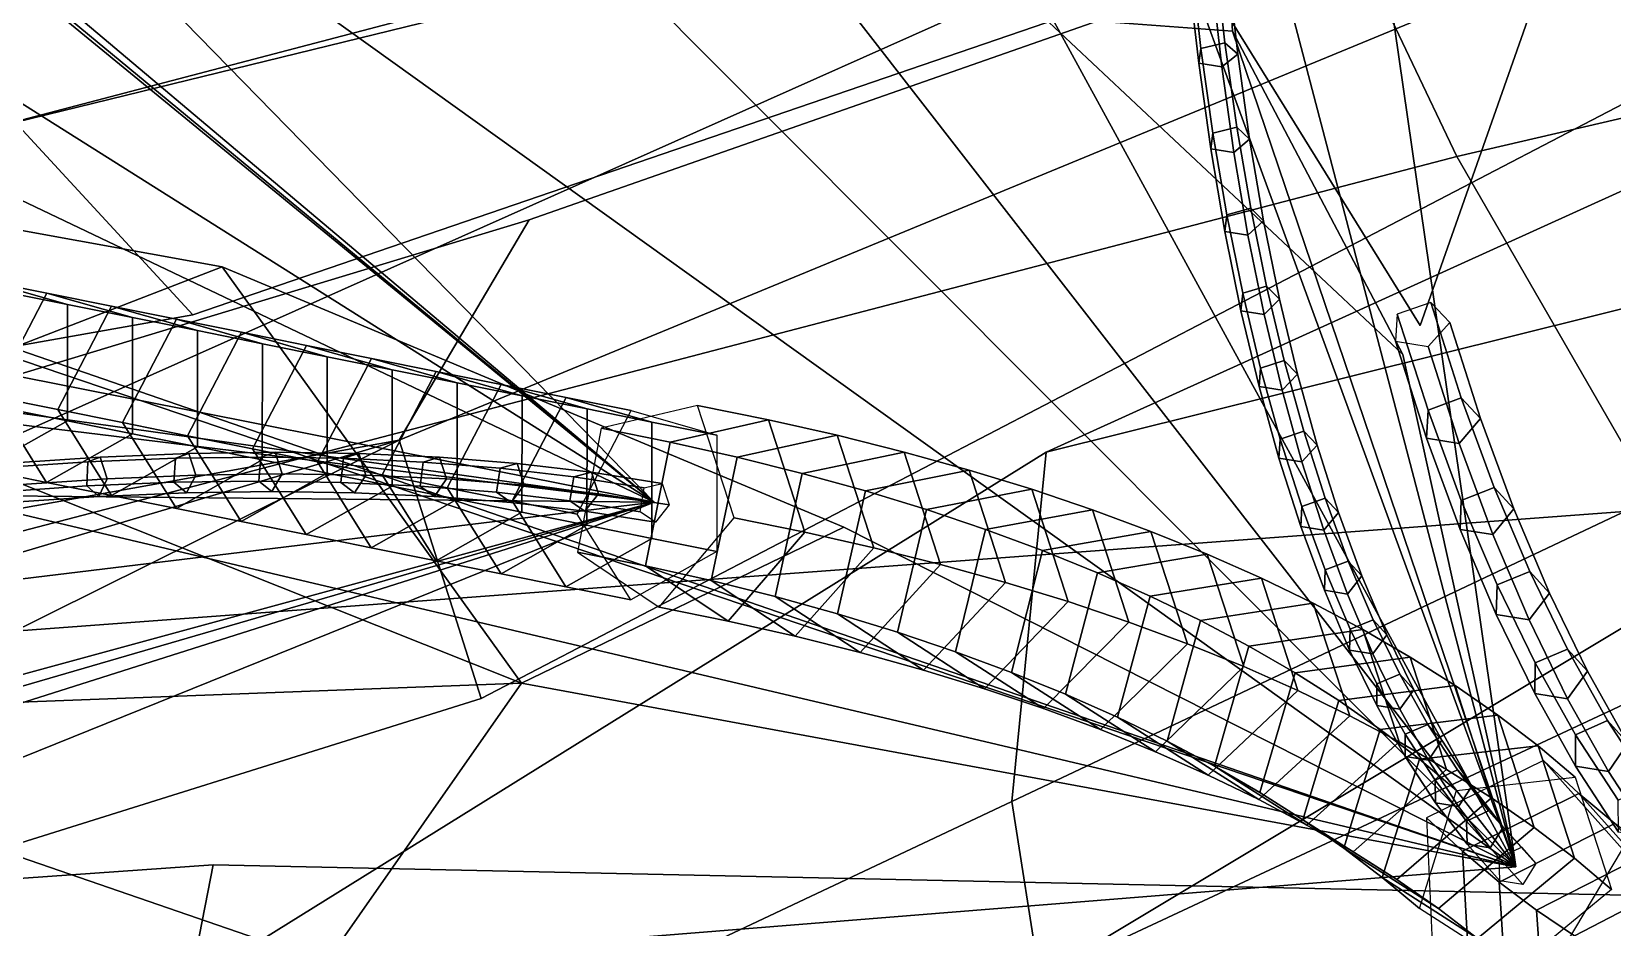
# Model space of a CAD drawing. Header units: metres. Extents: x -366 to 149, y -229 to 234.
# Drawn here: x -103.56 to -83.67, y -28.48 to -17.21 of the extents above; entities that cross this region are included whole.
import ezdxf

# ---------------------------------------------------------------- set-up
doc = ezdxf.new("R2010")
doc.units = ezdxf.units.M

msp = doc.modelspace()

# ---------------------------------------------------------------- linework, layer by layer
at = {"layer": 'coral-li_Intrnd', "color": 3}
for points in [[(-103.1062, -20.6431, 514.5784), (-103.9233, -20.4788, 515.5389), (-105.0032, -20.171, 514.5676), (-104.1861, -20.3353, 513.6071)], [(-103.3691, -20.4997, 512.6465), (-104.1861, -20.3353, 513.6071), (-104.8648, -21.6365, 513.2523), (-104.0478, -21.8008, 512.2918)], [(-102.2892, -20.8075, 513.6179), (-103.1062, -20.6431, 514.5784), (-104.1861, -20.3353, 513.6071), (-103.3691, -20.4997, 512.6465)], [(-103.1074, -22.1067, 514.8278), (-103.9245, -21.9424, 515.7883), (-103.9233, -20.4788, 515.5389), (-103.1062, -20.6431, 514.5784)], [(-102.552, -20.664, 511.686), (-103.3691, -20.4997, 512.6465), (-104.0478, -21.8008, 512.2918), (-103.2307, -21.9652, 511.3313)], [(-101.4721, -20.9718, 512.6573), (-102.2892, -20.8075, 513.6179), (-103.3691, -20.4997, 512.6465), (-102.552, -20.664, 511.686)], [(-101.735, -20.8283, 510.7255), (-102.552, -20.664, 511.686), (-103.2307, -21.9652, 511.3313), (-102.4137, -22.1295, 510.3708)], [(-102.2903, -22.2711, 513.8672), (-103.1074, -22.1067, 514.8278), (-103.1062, -20.6431, 514.5784), (-102.2892, -20.8075, 513.6179)], [(-100.6551, -21.1361, 511.6968), (-101.4721, -20.9718, 512.6573), (-102.552, -20.664, 511.686), (-101.735, -20.8283, 510.7255)], [(-100.9179, -20.9927, 509.765), (-101.735, -20.8283, 510.7255), (-102.4137, -22.1295, 510.3708), (-101.5966, -22.2939, 509.4103)], [(-101.4733, -22.4354, 512.9067), (-102.2903, -22.2711, 513.8672), (-102.2892, -20.8075, 513.6179), (-101.4721, -20.9718, 512.6573)], [(-99.838, -21.3005, 510.7364), (-100.6551, -21.1361, 511.6968), (-101.735, -20.8283, 510.7255), (-100.9179, -20.9927, 509.765)], [(-100.1008, -21.157, 508.8046), (-100.9179, -20.9927, 509.765), (-101.5966, -22.2939, 509.4103), (-100.7795, -22.4582, 508.4499)], [(-100.6562, -22.5997, 511.9463), (-101.4733, -22.4354, 512.9067), (-101.4721, -20.9718, 512.6573), (-100.6551, -21.1361, 511.6968)], [(-99.02094, -21.4648, 509.7759), (-99.838, -21.3005, 510.7364), (-100.9179, -20.9927, 509.765), (-100.1008, -21.157, 508.8046)], [(-99.2837, -21.3214, 507.8441), (-100.1008, -21.157, 508.8046), (-100.7795, -22.4582, 508.4499), (-99.9624, -22.6225, 507.4894)], [(-99.8391, -22.7641, 510.9858), (-100.6562, -22.5997, 511.9463), (-100.6551, -21.1361, 511.6968), (-99.838, -21.3005, 510.7364)], [(-98.2038, -21.6292, 508.8154), (-99.02094, -21.4648, 509.7759), (-100.1008, -21.157, 508.8046), (-99.2837, -21.3214, 507.8441)], [(-98.4667, -21.4857, 506.8836), (-99.2837, -21.3214, 507.8441), (-99.9624, -22.6225, 507.4894), (-99.1454, -22.7869, 506.5289)], [(-99.02213, -22.9284, 510.0253), (-99.8391, -22.7641, 510.9858), (-99.838, -21.3005, 510.7364), (-99.02094, -21.4648, 509.7759)], [(-97.3868, -21.7935, 507.8549), (-98.2038, -21.6292, 508.8154), (-99.2837, -21.3214, 507.8441), (-98.4667, -21.4857, 506.8836)], [(-98.205, -23.09281, 509.0648), (-99.02213, -22.9284, 510.0253), (-99.02094, -21.4648, 509.7759), (-98.2038, -21.6292, 508.8154)], [(-104.0478, -21.8008, 512.2918), (-104.8648, -21.6365, 513.2523), (-104.188, -22.7171, 514.0129), (-103.371, -22.8815, 513.0524)], [(-97.6496, -21.65, 505.9231), (-98.4667, -21.4857, 506.8836), (-99.1454, -22.7869, 506.5289), (-98.3283, -22.9512, 505.5684)], [(-96.5697, -21.9578, 506.8944), (-97.3868, -21.7935, 507.8549), (-98.4667, -21.4857, 506.8836), (-97.6496, -21.65, 505.9231)], [(-96.8326, -21.8144, 504.9626), (-97.6496, -21.65, 505.9231), (-98.3283, -22.9512, 505.5684), (-97.5113, -23.1155, 504.6079)], [(-97.388, -23.2571, 508.1043), (-98.205, -23.09281, 509.0648), (-98.2038, -21.6292, 508.8154), (-97.3868, -21.7935, 507.8549)], [(-95.7527, -22.1222, 505.934), (-96.5697, -21.9578, 506.8944), (-97.6496, -21.65, 505.9231), (-96.8326, -21.8144, 504.9626)], [(-103.2307, -21.9652, 511.3313), (-104.0478, -21.8008, 512.2918), (-103.371, -22.8815, 513.0524), (-102.5539, -23.04587, 512.0919)], [(-96.01557, -21.9787, 504.0022), (-96.8326, -21.8144, 504.9626), (-97.5113, -23.1155, 504.6079), (-96.6942, -23.2799, 503.6475)], [(-96.5709, -23.4214, 507.1439), (-97.388, -23.2571, 508.1043), (-97.3868, -21.7935, 507.8549), (-96.5697, -21.9578, 506.8944)], [(-94.9356, -22.2865, 504.9735), (-95.7527, -22.1222, 505.934), (-96.8326, -21.8144, 504.9626), (-96.01557, -21.9787, 504.0022)], [(-104.188, -22.7171, 514.0129), (-105.0051, -22.5528, 514.9734), (-103.9245, -21.9424, 515.7883), (-103.1074, -22.1067, 514.8278)], [(-102.4137, -22.1295, 510.3708), (-103.2307, -21.9652, 511.3313), (-102.5539, -23.04587, 512.0919), (-101.7369, -23.2102, 511.1314)], [(-95.7539, -23.5858, 506.1834), (-96.5709, -23.4214, 507.1439), (-96.5697, -21.9578, 506.8944), (-95.7527, -22.1222, 505.934)], [(-94.2866, -22.09407, 503.6565), (-95.1774, -21.9146, 504.7042), (-96.3911, -22.1998, 503.7205), (-95.5238, -22.3742, 502.7011)], [(-93.8283, -23.5078, 504.2882), (-94.7191, -23.3284, 505.3359), (-95.1774, -21.9146, 504.7042), (-94.2866, -22.09407, 503.6565)], [(-103.371, -22.8815, 513.0524), (-104.188, -22.7171, 514.0129), (-103.1074, -22.1067, 514.8278), (-102.2903, -22.2711, 513.8672)], [(-102.5539, -23.04587, 512.0919), (-103.371, -22.8815, 513.0524), (-102.2903, -22.2711, 513.8672), (-101.4733, -22.4354, 512.9067)], [(-101.5966, -22.2939, 509.4103), (-102.4137, -22.1295, 510.3708), (-101.7369, -23.2102, 511.1314), (-100.9198, -23.3745, 510.171)], [(-95.5238, -22.3742, 502.7011), (-96.3911, -22.1998, 503.7205), (-96.688, -23.7598, 503.7348), (-95.8352, -23.9311, 502.7328)], [(-94.9368, -23.7501, 505.2229), (-95.7539, -23.5858, 506.1834), (-95.7527, -22.1222, 505.934), (-94.9356, -22.2865, 504.9735)], [(-93.4202, -22.2892, 502.5912), (-94.2866, -22.09407, 503.6565), (-95.5238, -22.3742, 502.7011), (-94.6803, -22.5639, 501.6646)], [(-92.9619, -23.703, 503.223), (-93.8283, -23.5078, 504.2882), (-94.2866, -22.09407, 503.6565), (-93.4202, -22.2892, 502.5912)], [(-101.7369, -23.2102, 511.1314), (-102.5539, -23.04587, 512.0919), (-101.4733, -22.4354, 512.9067), (-100.6562, -22.5997, 511.9463)], [(-100.7795, -22.4582, 508.4499), (-101.5966, -22.2939, 509.4103), (-100.9198, -23.3745, 510.171), (-100.1028, -23.5388, 509.2105)], [(-99.9624, -22.6225, 507.4894), (-100.7795, -22.4582, 508.4499), (-100.1028, -23.5388, 509.2105), (-99.2857, -23.7032, 508.25)], [(-94.6803, -22.5639, 501.6646), (-95.5238, -22.3742, 502.7011), (-95.8352, -23.9311, 502.7328), (-95.0058, -24.1175, 501.714)], [(-92.5788, -22.5001, 501.509), (-93.4202, -22.2892, 502.5912), (-94.6803, -22.5639, 501.6646), (-93.8612, -22.7689, 500.6116)], [(-92.1205, -23.9139, 502.1407), (-92.9619, -23.703, 503.223), (-93.4202, -22.2892, 502.5912), (-92.5788, -22.5001, 501.509)], [(-100.9198, -23.3745, 510.171), (-101.7369, -23.2102, 511.1314), (-100.6562, -22.5997, 511.9463), (-99.8391, -22.7641, 510.9858)], [(-99.1454, -22.7869, 506.5289), (-99.9624, -22.6225, 507.4894), (-99.2857, -23.7032, 508.25), (-98.4686, -23.8675, 507.2895)], [(-93.8612, -22.7689, 500.6116), (-94.6803, -22.5639, 501.6646), (-95.0058, -24.1175, 501.714), (-94.2003, -24.3189, 500.6789)], [(-91.763, -22.7265, 500.4105), (-92.5788, -22.5001, 501.509), (-93.8612, -22.7689, 500.6116), (-93.0669, -22.9891, 499.5427)], [(-91.3047, -24.1403, 501.0422), (-92.1205, -23.9139, 502.1407), (-92.5788, -22.5001, 501.509), (-91.763, -22.7265, 500.4105)], [(-100.1028, -23.5388, 509.2105), (-100.9198, -23.3745, 510.171), (-99.8391, -22.7641, 510.9858), (-99.02213, -22.9284, 510.0253)], [(-98.3283, -22.9512, 505.5684), (-99.1454, -22.7869, 506.5289), (-98.4686, -23.8675, 507.2895), (-97.6516, -24.03191, 506.329)], [(-93.0669, -22.9891, 499.5427), (-93.8612, -22.7689, 500.6116), (-94.2003, -24.3189, 500.6789), (-93.4192, -24.5352, 499.6283)], [(-90.9732, -22.9683, 499.2964), (-91.763, -22.7265, 500.4105), (-93.0669, -22.9891, 499.5427), (-92.2979, -23.2242, 498.4587)], [(-90.5149, -24.3821, 499.9281), (-91.3047, -24.1403, 501.0422), (-91.763, -22.7265, 500.4105), (-90.9732, -22.9683, 499.2964)], [(-99.2857, -23.7032, 508.25), (-100.1028, -23.5388, 509.2105), (-99.02213, -22.9284, 510.0253), (-98.205, -23.09281, 509.0648)], [(-97.5113, -23.1155, 504.6079), (-98.3283, -22.9512, 505.5684), (-97.6516, -24.03191, 506.329), (-96.8345, -24.1962, 505.3686)], [(-92.2979, -23.2242, 498.4587), (-93.0669, -22.9891, 499.5427), (-93.4192, -24.5352, 499.6283), (-92.663, -24.7662, 498.5627)], [(-90.2099, -23.2254, 498.1673), (-90.9732, -22.9683, 499.2964), (-92.2979, -23.2242, 498.4587), (-91.5547, -23.4742, 497.36)], [(-89.7516, -24.6392, 498.7991), (-90.5149, -24.3821, 499.9281), (-90.9732, -22.9683, 499.2964), (-90.2099, -23.2254, 498.1673)], [(-98.4686, -23.8675, 507.2895), (-99.2857, -23.7032, 508.25), (-98.205, -23.09281, 509.0648), (-97.388, -23.2571, 508.1043)], [(-97.6516, -24.03191, 506.329), (-98.4686, -23.8675, 507.2895), (-97.388, -23.2571, 508.1043), (-96.5709, -23.4214, 507.1439)], [(-96.6942, -23.2799, 503.6475), (-97.5113, -23.1155, 504.6079), (-96.8345, -24.1962, 505.3686), (-96.0175, -24.3605, 504.4081)], [(-91.5547, -23.4742, 497.36), (-92.2979, -23.2242, 498.4587), (-92.663, -24.7662, 498.5627), (-91.9321, -25.01193, 497.4828)], [(-89.4736, -23.4976, 497.024), (-90.2099, -23.2254, 498.1673), (-91.5547, -23.4742, 497.36), (-90.8377, -23.7389, 496.2475)], [(-89.01531, -24.9114, 497.6557), (-89.7516, -24.6392, 498.7991), (-90.2099, -23.2254, 498.1673), (-89.4736, -23.4976, 497.024)], [(-96.8345, -24.1962, 505.3686), (-97.6516, -24.03191, 506.329), (-96.5709, -23.4214, 507.1439), (-95.7539, -23.5858, 506.1834)], [(-94.7933, -24.6277, 503.7081), (-95.6606, -24.4533, 504.7275), (-94.7191, -23.3284, 505.3359), (-93.8283, -23.5078, 504.2882)], [(-96.0175, -24.3605, 504.4081), (-96.8345, -24.1962, 505.3686), (-95.7539, -23.5858, 506.1834), (-94.9368, -23.7501, 505.2229)], [(-93.9498, -24.8174, 502.6716), (-94.7933, -24.6277, 503.7081), (-93.8283, -23.5078, 504.2882), (-92.9619, -23.703, 503.223)], [(-90.8377, -23.7389, 496.2475), (-91.5547, -23.4742, 497.36), (-91.9321, -25.01193, 497.4828), (-91.227, -25.272, 496.3892)], [(-88.7646, -23.7848, 495.8671), (-89.4736, -23.4976, 497.024), (-90.8377, -23.7389, 496.2475), (-90.1474, -24.01825, 495.1218)], [(-88.3063, -25.1986, 496.4988), (-89.01531, -24.9114, 497.6557), (-89.4736, -23.4976, 497.024), (-88.7646, -23.7848, 495.8671)], [(-95.8352, -23.9311, 502.7328), (-96.688, -23.7598, 503.7348), (-95.6606, -24.4533, 504.7275), (-94.7933, -24.6277, 503.7081)], [(-93.1307, -25.0225, 501.6186), (-93.9498, -24.8174, 502.6716), (-92.9619, -23.703, 503.223), (-92.1205, -23.9139, 502.1407)], [(-90.1474, -24.01825, 495.1218), (-90.8377, -23.7389, 496.2475), (-91.227, -25.272, 496.3892), (-90.5482, -25.5464, 495.2826)], [(-88.08354, -24.08675, 494.6973), (-88.7646, -23.7848, 495.8671), (-90.1474, -24.01825, 495.1218), (-89.4841, -24.3119, 493.9835)], [(-87.6252, -25.5005, 495.329), (-88.3063, -25.1986, 496.4988), (-88.7646, -23.7848, 495.8671), (-88.08354, -24.08675, 494.6973)], [(-95.0058, -24.1175, 501.714), (-95.8352, -23.9311, 502.7328), (-94.7933, -24.6277, 503.7081), (-93.9498, -24.8174, 502.6716)], [(-92.3364, -25.2426, 500.5497), (-93.1307, -25.0225, 501.6186), (-92.1205, -23.9139, 502.1407), (-91.3047, -24.1403, 501.0422)], [(-89.4841, -24.3119, 493.9835), (-90.1474, -24.01825, 495.1218), (-90.5482, -25.5464, 495.2826), (-89.8959, -25.835, 494.1637)], [(-94.2003, -24.3189, 500.6789), (-95.0058, -24.1175, 501.714), (-93.9498, -24.8174, 502.6716), (-93.1307, -25.0225, 501.6186)], [(-91.5674, -25.4777, 499.4657), (-92.3364, -25.2426, 500.5497), (-91.3047, -24.1403, 501.0422), (-90.5149, -24.3821, 499.9281)], [(-87.4306, -24.4032, 493.5153), (-88.08354, -24.08675, 494.6973), (-89.4841, -24.3119, 493.9835), (-88.8484, -24.6197, 492.8333)], [(-86.9723, -25.817, 494.1471), (-87.6252, -25.5005, 495.329), (-88.08354, -24.08675, 494.6973), (-87.4306, -24.4032, 493.5153)], [(-93.4192, -24.5352, 499.6283), (-94.2003, -24.3189, 500.6789), (-93.1307, -25.0225, 501.6186), (-92.3364, -25.2426, 500.5497)], [(-90.8242, -25.7277, 498.367), (-91.5674, -25.4777, 499.4657), (-90.5149, -24.3821, 499.9281), (-89.7516, -24.6392, 498.7991)], [(-88.8484, -24.6197, 492.8333), (-89.4841, -24.3119, 493.9835), (-89.8959, -25.835, 494.1637), (-89.2707, -26.1375, 493.0331)], [(-86.8064, -24.7342, 492.3219), (-87.4306, -24.4032, 493.5153), (-88.8484, -24.6197, 492.8333), (-88.2404, -24.9416, 491.672)], [(-86.3481, -26.148, 492.9536), (-86.9723, -25.817, 494.1471), (-87.4306, -24.4032, 493.5153), (-86.8064, -24.7342, 492.3219)], [(-92.663, -24.7662, 498.5627), (-93.4192, -24.5352, 499.6283), (-92.3364, -25.2426, 500.5497), (-91.5674, -25.4777, 499.4657)], [(-90.1072, -25.9925, 497.2545), (-90.8242, -25.7277, 498.367), (-89.7516, -24.6392, 498.7991), (-89.01531, -24.9114, 497.6557)], [(-88.2404, -24.9416, 491.672), (-88.8484, -24.6197, 492.8333), (-89.2707, -26.1375, 493.0331), (-88.6728, -26.4538, 491.8915)], [(-91.9321, -25.01193, 497.4828), (-92.663, -24.7662, 498.5627), (-91.5674, -25.4777, 499.4657), (-90.8242, -25.7277, 498.367)], [(-86.2111, -25.07936, 491.1177), (-86.8064, -24.7342, 492.3219), (-88.2404, -24.9416, 491.672), (-87.6608, -25.2773, 490.5002)], [(-85.7528, -26.4931, 491.7495), (-86.3481, -26.148, 492.9536), (-86.8064, -24.7342, 492.3219), (-86.2111, -25.07936, 491.1177)], [(-91.227, -25.272, 496.3892), (-91.9321, -25.01193, 497.4828), (-90.8242, -25.7277, 498.367), (-90.1072, -25.9925, 497.2545)], [(-89.4169, -26.2717, 496.1288), (-90.1072, -25.9925, 497.2545), (-89.01531, -24.9114, 497.6557), (-88.3063, -25.1986, 496.4988)], [(-87.6608, -25.2773, 490.5002), (-88.2404, -24.9416, 491.672), (-88.6728, -26.4538, 491.8915), (-88.1027, -26.7838, 490.7396)], [(-88.7536, -26.5654, 494.9905), (-89.4169, -26.2717, 496.1288), (-88.3063, -25.1986, 496.4988), (-87.6252, -25.5005, 495.329)], [(-85.6452, -25.4385, 489.9035), (-86.2111, -25.07936, 491.1177), (-87.6608, -25.2773, 490.5002), (-87.1097, -25.6266, 489.3187)], [(-85.1869, -26.8522, 490.5352), (-85.7528, -26.4931, 491.7495), (-86.2111, -25.07936, 491.1177), (-85.6452, -25.4385, 489.9035)], [(-90.5482, -25.5464, 495.2826), (-91.227, -25.272, 496.3892), (-90.1072, -25.9925, 497.2545), (-89.4169, -26.2717, 496.1288)], [(-87.1097, -25.6266, 489.3187), (-87.6608, -25.2773, 490.5002), (-88.1027, -26.7838, 490.7396), (-87.5606, -27.1271, 489.5781)], [(-85.109, -25.8114, 488.68), (-85.6452, -25.4385, 489.9035), (-87.1097, -25.6266, 489.3187), (-86.5874, -25.9894, 488.1281)], [(-84.6508, -27.2252, 489.3117), (-85.1869, -26.8522, 490.5352), (-85.6452, -25.4385, 489.9035), (-85.109, -25.8114, 488.68)], [(-89.8959, -25.835, 494.1637), (-90.5482, -25.5464, 495.2826), (-89.4169, -26.2717, 496.1288), (-88.7536, -26.5654, 494.9905)], [(-88.1179, -26.8733, 493.8403), (-88.7536, -26.5654, 494.9905), (-87.6252, -25.5005, 495.329), (-86.9723, -25.817, 494.1471)], [(-86.5874, -25.9894, 488.1281), (-87.1097, -25.6266, 489.3187), (-87.5606, -27.1271, 489.5781), (-87.04707, -27.4836, 488.4077)], [(-89.2707, -26.1375, 493.0331), (-89.8959, -25.835, 494.1637), (-88.7536, -26.5654, 494.9905), (-88.1179, -26.8733, 493.8403)], [(-87.5099, -27.1951, 492.679), (-88.1179, -26.8733, 493.8403), (-86.9723, -25.817, 494.1471), (-86.3481, -26.148, 492.9536)], [(-84.6029, -26.1978, 487.4479), (-85.109, -25.8114, 488.68), (-86.5874, -25.9894, 488.1281), (-86.09451, -26.3653, 486.9291)], [(-84.1446, -27.6116, 488.0797), (-84.6508, -27.2252, 489.3117), (-85.109, -25.8114, 488.68), (-84.6029, -26.1978, 487.4479)], [(-86.09451, -26.3653, 486.9291), (-86.5874, -25.9894, 488.1281), (-87.04707, -27.4836, 488.4077), (-86.5621, -27.853, 487.2291)], [(-88.6728, -26.4538, 491.8915), (-89.2707, -26.1375, 493.0331), (-88.1179, -26.8733, 493.8403), (-87.5099, -27.1951, 492.679)], [(-86.9303, -27.5308, 491.5072), (-87.5099, -27.1951, 492.679), (-86.3481, -26.148, 492.9536), (-85.7528, -26.4931, 491.7495)], [(-84.136, -26.5898, 486.232), (-84.6029, -26.1978, 487.4479), (-86.09451, -26.3653, 486.9291), (-85.6275, -26.7573, 485.7132)], [(-83.6777, -28.00365, 486.8637), (-84.1446, -27.6116, 488.0797), (-84.6029, -26.1978, 487.4479), (-84.136, -26.5898, 486.232)], [(-88.1027, -26.7838, 490.7396), (-88.6728, -26.4538, 491.8915), (-87.5099, -27.1951, 492.679), (-86.9303, -27.5308, 491.5072)], [(-85.6275, -26.7573, 485.7132), (-86.09451, -26.3653, 486.9291), (-86.5621, -27.853, 487.2291), (-86.09524, -28.245, 486.0132)], [(-84.08965, -26.7941, 484.7409), (-84.5358, -26.3801, 485.99), (-86.00655, -27.1015, 485.7033), (-85.5525, -27.5222, 484.4326)], [(-83.08583, -27.9175, 485.4449), (-83.5398, -27.4968, 486.7155), (-84.5358, -26.3801, 485.99), (-84.08965, -26.7941, 484.7409)], [(-86.3791, -27.8802, 490.3257), (-86.9303, -27.5308, 491.5072), (-85.7528, -26.4931, 491.7495), (-85.1869, -26.8522, 490.5352)], [(-87.5606, -27.1271, 489.5781), (-88.1027, -26.7838, 490.7396), (-86.9303, -27.5308, 491.5072), (-86.3791, -27.8802, 490.3257)], [(-85.8569, -28.2429, 489.135), (-86.3791, -27.8802, 490.3257), (-85.1869, -26.8522, 490.5352), (-84.6508, -27.2252, 489.3117)], [(-83.6352, -27.1757, 483.4845), (-84.08965, -26.7941, 484.7409), (-85.5525, -27.5222, 484.4326), (-85.0903, -27.9101, 483.1545)], [(-82.6235, -28.3054, 484.1667), (-83.08583, -27.9175, 485.4449), (-84.08965, -26.7941, 484.7409), (-83.6352, -27.1757, 483.4845)], [(-87.04707, -27.4836, 488.4077), (-87.5606, -27.1271, 489.5781), (-86.3791, -27.8802, 490.3257), (-85.8569, -28.2429, 489.135)], [(-85.5525, -27.5222, 484.4326), (-86.00655, -27.1015, 485.7033), (-85.9331, -28.6706, 486.249), (-85.4665, -29.1025, 484.9432)], [(-85.364, -28.6189, 487.9361), (-85.8569, -28.2429, 489.135), (-84.6508, -27.2252, 489.3117), (-84.1446, -27.6116, 488.0797)], [(-83.1729, -27.5248, 482.2215), (-83.6352, -27.1757, 483.4845), (-85.0903, -27.9101, 483.1545), (-84.6199, -28.265, 481.8698)], [(-86.5621, -27.853, 487.2291), (-87.04707, -27.4836, 488.4077), (-85.8569, -28.2429, 489.135), (-85.364, -28.6189, 487.9361)], [(-85.0903, -27.9101, 483.1545), (-85.5525, -27.5222, 484.4326), (-85.4665, -29.1025, 484.9432), (-84.9914, -29.5006, 483.6299)], [(-84.897, -29.0109, 486.7202), (-85.364, -28.6189, 487.9361), (-84.1446, -27.6116, 488.0797), (-83.6777, -28.00365, 486.8637)], [(-82.703, -27.8412, 480.9528), (-83.1729, -27.5248, 482.2215), (-84.6199, -28.265, 481.8698), (-84.1419, -28.5865, 480.5792)], [(-83.919, -29.3505, 485.5782), (-84.3855, -28.9186, 486.884), (-83.5398, -27.4968, 486.7155), (-83.08583, -27.9175, 485.4449)], [(-82.2257, -28.1247, 479.679), (-82.703, -27.8412, 480.9528), (-84.1419, -28.5865, 480.5792), (-83.6563, -28.8746, 479.2834)], [(-86.09524, -28.245, 486.0132), (-86.5621, -27.853, 487.2291), (-85.364, -28.6189, 487.9361), (-84.897, -29.0109, 486.7202)], [(-84.6199, -28.265, 481.8698), (-85.0903, -27.9101, 483.1545), (-84.9914, -29.5006, 483.6299), (-84.508, -29.8648, 482.3097)], [(-83.4438, -29.7486, 484.2649), (-83.919, -29.3505, 485.5782), (-83.08583, -27.9175, 485.4449), (-82.6235, -28.3054, 484.1667)], [(-84.1419, -28.5865, 480.5792), (-84.6199, -28.265, 481.8698), (-84.508, -29.8648, 482.3097), (-84.01672, -30.1947, 480.9834)]]:
    msp.add_3dface(points, dxfattribs=at)
at = {"layer": 'coral-li_Leaf', "color": 3}
for points in [[(-84.7366, -17.07055, 496.2801), (-88.7268, -16.6412, 495.2312), (-86.08525, -20.9061, 491.9037)], [(-84.7366, -17.07055, 496.2801), (-86.08525, -20.9061, 491.9037), (-88.7268, -16.6412, 495.2312)]]:
    msp.add_3dface(points, dxfattribs=at)
at = {"layer": 'coral-li_Mrstm', "color": 3}
for points in [[(-95.7232, -23.1286, 504.4476), (-120.7194, -2.07704, 529.3694), (-123.9049, -5.3626, 529.871)], [(-95.7232, -23.1286, 504.4476), (-123.9049, -5.3626, 529.871), (-120.7194, -2.07704, 529.3694)], [(-84.8816, -27.7191, 486.3097), (-102.5004, -5.05072, 515.717), (-104.0044, -8.5541, 518.2974)], [(-84.8816, -27.7191, 486.3097), (-104.0044, -8.5541, 518.2974), (-102.5004, -5.05072, 515.717)], [(-123.9049, -5.3626, 529.871), (-126.3318, -8.5266, 527.7709), (-95.7232, -23.1286, 504.4476)], [(-123.9049, -5.3626, 529.871), (-95.7232, -23.1286, 504.4476), (-126.3318, -8.5266, 527.7709)], [(-92.5106, -6.846, 521.8385), (-96.4453, -6.5516, 519.6608), (-84.8816, -27.7191, 486.3097)], [(-92.5106, -6.846, 521.8385), (-84.8816, -27.7191, 486.3097), (-96.4453, -6.5516, 519.6608)], [(-84.8816, -27.7191, 486.3097), (-87.9308, -6.6034, 521.4366), (-92.5106, -6.846, 521.8385)], [(-84.8816, -27.7191, 486.3097), (-92.5106, -6.846, 521.8385), (-87.9308, -6.6034, 521.4366)], [(-112.4063, -9.342, 540.3334), (-114.9868, -7.3514, 537.2206), (-95.7232, -23.1286, 504.4476)], [(-112.4063, -9.342, 540.3334), (-95.7232, -23.1286, 504.4476), (-114.9868, -7.3514, 537.2206)], [(-63.8752, -7.8782, 257.6986), (-103.852, -16.9141, 260.7452), (-103.7693, -18.3459, 265.1198)], [(-63.8752, -7.8782, 257.6986), (-103.7693, -18.3459, 265.1198), (-103.852, -16.9141, 260.7452)], [(-103.7693, -18.3459, 265.1198), (-101.529, -20.7734, 268.1858), (-63.8752, -7.8782, 257.6986)], [(-103.7693, -18.3459, 265.1198), (-63.8752, -7.8782, 257.6986), (-101.529, -20.7734, 268.1858)], [(-63.8752, -7.8782, 257.6986), (-97.9036, -25.6013, 272.4305), (-98.9349, -22.3483, 275.5205)], [(-63.8752, -7.8782, 257.6986), (-98.9349, -22.3483, 275.5205), (-97.9036, -25.6013, 272.4305)], [(-98.9349, -22.3483, 275.5205), (-97.2977, -19.5792, 278.6771), (-63.8752, -7.8782, 257.6986)], [(-98.9349, -22.3483, 275.5205), (-63.8752, -7.8782, 257.6986), (-97.2977, -19.5792, 278.6771)], [(-104.0044, -8.5541, 518.2974), (-105.9716, -12.6088, 518.2622), (-84.8816, -27.7191, 486.3097)], [(-104.0044, -8.5541, 518.2974), (-84.8816, -27.7191, 486.3097), (-105.9716, -12.6088, 518.2622)], [(-95.7232, -23.1286, 504.4476), (-108.1068, -10.4675, 541.5342), (-112.4063, -9.342, 540.3334)], [(-95.7232, -23.1286, 504.4476), (-112.4063, -9.342, 540.3334), (-108.1068, -10.4675, 541.5342)], [(-97.6284, -13.636, 254.7305), (-129.3575, -20.1624, 258.1743), (-97.668, -10.3088, 250.8413)], [(-97.6284, -13.636, 254.7305), (-97.668, -10.3088, 250.8413), (-129.3575, -20.1624, 258.1743)], [(-113.1855, -20.6547, 295.9644), (-116.328, -16.9745, 294.2975), (-97.081, -12.7917, 282.7869)], [(-113.1855, -20.6547, 295.9644), (-97.081, -12.7917, 282.7869), (-116.328, -16.9745, 294.2975)], [(-94.1359, -15.9911, 284.2983), (-113.1855, -20.6547, 295.9644), (-97.081, -12.7917, 282.7869)], [(-94.1359, -15.9911, 284.2983), (-97.081, -12.7917, 282.7869), (-113.1855, -20.6547, 295.9644)], [(-88.4476, -17.2019, 526.7183), (-88.6815, -13.2103, 524.6389), (-84.8816, -27.7191, 486.3097)], [(-88.4476, -17.2019, 526.7183), (-84.8816, -27.7191, 486.3097), (-88.6815, -13.2103, 524.6389)], [(-95.6799, -14.6732, 259.3485), (-129.3575, -20.1624, 258.1743), (-97.6284, -13.636, 254.7305)], [(-95.6799, -14.6732, 259.3485), (-97.6284, -13.636, 254.7305), (-129.3575, -20.1624, 258.1743)], [(-71.6778, -13.8216, 259.8005), (-90.7931, -22.5023, 268.744), (-72.1037, -17.8502, 257.6133)], [(-71.6778, -13.8216, 259.8005), (-72.1037, -17.8502, 257.6133), (-90.7931, -22.5023, 268.744)], [(-87.4243, -15.00227, 279.0323), (-85.6226, -18.7819, 281.9762), (-68.2609, -14.7412, 267.7396)], [(-87.4243, -15.00227, 279.0323), (-68.2609, -14.7412, 267.7396), (-85.6226, -18.7819, 281.9762)], [(-68.2609, -14.7412, 267.7396), (-85.6226, -18.7819, 281.9762), (-83.06438, -23.215, 282.0183)], [(-68.2609, -14.7412, 267.7396), (-83.06438, -23.215, 282.0183), (-85.6226, -18.7819, 281.9762)], [(-87.4243, -15.00227, 279.0323), (-110.3848, -25.2443, 302.1322), (-85.6226, -18.7819, 281.9762)], [(-87.4243, -15.00227, 279.0323), (-85.6226, -18.7819, 281.9762), (-110.3848, -25.2443, 302.1322)], [(-95.7232, -23.1286, 504.4476), (-132.1859, -15.912, 521.9824), (-131.6497, -18.7438, 525.5723)], [(-95.7232, -23.1286, 504.4476), (-131.6497, -18.7438, 525.5723), (-132.1859, -15.912, 521.9824)], [(-86.3024, -21.2722, 526.8743), (-90.8261, -17.02924, 548.8349), (-88.4476, -17.2019, 526.7183)], [(-86.3024, -21.2722, 526.8743), (-88.4476, -17.2019, 526.7183), (-90.8261, -17.02924, 548.8349)], [(-105.922, -22.01, 547.1227), (-117.4428, -17.2172, 577.2141), (-101.1626, -20.1705, 547.527)], [(-105.922, -22.01, 547.1227), (-101.1626, -20.1705, 547.527), (-117.4428, -17.2172, 577.2141)], [(-84.8816, -27.7191, 486.3097), (-86.3024, -21.2722, 526.8743), (-88.4476, -17.2019, 526.7183)], [(-84.8816, -27.7191, 486.3097), (-88.4476, -17.2019, 526.7183), (-86.3024, -21.2722, 526.8743)], [(-90.7931, -22.5023, 268.744), (-91.2236, -26.898, 266.1574), (-72.1037, -17.8502, 257.6133)], [(-90.7931, -22.5023, 268.744), (-72.1037, -17.8502, 257.6133), (-91.2236, -26.898, 266.1574)], [(-72.1037, -17.8502, 257.6133), (-91.2236, -26.898, 266.1574), (-90.8768, -29.113, 261.5561)], [(-72.1037, -17.8502, 257.6133), (-90.8768, -29.113, 261.5561), (-91.2236, -26.898, 266.1574)], [(-72.1037, -17.8502, 257.6133), (-90.8768, -29.113, 261.5561), (-71.4783, -20.04416, 253.7265)], [(-72.1037, -17.8502, 257.6133), (-71.4783, -20.04416, 253.7265), (-90.8768, -29.113, 261.5561)], [(-103.7693, -18.3459, 265.1198), (-123.3229, -24.6377, 273.6581), (-101.529, -20.7734, 268.1858)], [(-103.7693, -18.3459, 265.1198), (-101.529, -20.7734, 268.1858), (-123.3229, -24.6377, 273.6581)], [(-131.6497, -18.7438, 525.5723), (-130.2073, -22.7967, 526.9157), (-95.7232, -23.1286, 504.4476)], [(-131.6497, -18.7438, 525.5723), (-95.7232, -23.1286, 504.4476), (-130.2073, -22.7967, 526.9157)], [(-85.6226, -18.7819, 281.9762), (-110.3848, -25.2443, 302.1322), (-83.06438, -23.215, 282.0183)], [(-85.6226, -18.7819, 281.9762), (-83.06438, -23.215, 282.0183), (-110.3848, -25.2443, 302.1322)], [(-84.8816, -27.7191, 486.3097), (-109.9782, -19.05276, 517.6805), (-107.0671, -20.1987, 521.0578)], [(-84.8816, -27.7191, 486.3097), (-107.0671, -20.1987, 521.0578), (-109.9782, -19.05276, 517.6805)], [(-98.9349, -22.3483, 275.5205), (-117.4861, -25.6937, 287.3311), (-97.2977, -19.5792, 278.6771)], [(-98.9349, -22.3483, 275.5205), (-97.2977, -19.5792, 278.6771), (-117.4861, -25.6937, 287.3311)], [(-107.0671, -20.1987, 521.0578), (-104.0217, -23.207, 522.4673), (-84.8816, -27.7191, 486.3097)], [(-107.0671, -20.1987, 521.0578), (-84.8816, -27.7191, 486.3097), (-104.0217, -23.207, 522.4673)], [(-97.3925, -25.407, 526.2386), (-105.922, -22.01, 547.1227), (-101.1626, -20.1705, 547.527)], [(-97.3925, -25.407, 526.2386), (-101.1626, -20.1705, 547.527), (-105.922, -22.01, 547.1227)], [(-97.3925, -25.407, 526.2386), (-101.1626, -20.1705, 547.527), (-93.3372, -23.4449, 526.3635)], [(-97.3925, -25.407, 526.2386), (-93.3372, -23.4449, 526.3635), (-101.1626, -20.1705, 547.527)], [(-112.9372, -25.2198, 542.5985), (-111.7449, -20.8843, 542.2939), (-95.7232, -23.1286, 504.4476)], [(-112.9372, -25.2198, 542.5985), (-95.7232, -23.1286, 504.4476), (-111.7449, -20.8843, 542.2939)], [(-108.8043, -25.8402, 545.3282), (-105.922, -22.01, 547.1227), (-97.3925, -25.407, 526.2386)], [(-108.8043, -25.8402, 545.3282), (-97.3925, -25.407, 526.2386), (-105.922, -22.01, 547.1227)], [(-118.4546, -32.04258, 279.9738), (-119.4321, -28.4368, 283.4727), (-98.9349, -22.3483, 275.5205)], [(-118.4546, -32.04258, 279.9738), (-98.9349, -22.3483, 275.5205), (-119.4321, -28.4368, 283.4727)], [(-98.9349, -22.3483, 275.5205), (-119.4321, -28.4368, 283.4727), (-117.4861, -25.6937, 287.3311)], [(-98.9349, -22.3483, 275.5205), (-117.4861, -25.6937, 287.3311), (-119.4321, -28.4368, 283.4727)], [(-97.9036, -25.6013, 272.4305), (-118.4546, -32.04258, 279.9738), (-98.9349, -22.3483, 275.5205)], [(-97.9036, -25.6013, 272.4305), (-98.9349, -22.3483, 275.5205), (-118.4546, -32.04258, 279.9738)], [(-90.7931, -22.5023, 268.744), (-118.7773, -39.894, 277.6938), (-91.2236, -26.898, 266.1574)], [(-90.7931, -22.5023, 268.744), (-91.2236, -26.898, 266.1574), (-118.7773, -39.894, 277.6938)], [(-95.7232, -23.1286, 504.4476), (-126.767, -32.9821, 529.5128), (-125.0098, -31.1182, 533.338)], [(-95.7232, -23.1286, 504.4476), (-125.0098, -31.1182, 533.338), (-126.767, -32.9821, 529.5128)], [(-125.0098, -31.1182, 533.338), (-121.2936, -30.5741, 535.829), (-95.7232, -23.1286, 504.4476)], [(-125.0098, -31.1182, 533.338), (-95.7232, -23.1286, 504.4476), (-121.2936, -30.5741, 535.829)], [(-95.7232, -23.1286, 504.4476), (-111.6607, -29.5664, 541.7789), (-112.9372, -25.2198, 542.5985)], [(-95.7232, -23.1286, 504.4476), (-112.9372, -25.2198, 542.5985), (-111.6607, -29.5664, 541.7789)], [(-97.3925, -25.407, 526.2386), (-93.3372, -23.4449, 526.3635), (-84.8816, -27.7191, 486.3097)], [(-97.3925, -25.407, 526.2386), (-84.8816, -27.7191, 486.3097), (-93.3372, -23.4449, 526.3635)], [(-99.8503, -28.9222, 524.5662), (-108.8043, -25.8402, 545.3282), (-97.3925, -25.407, 526.2386)], [(-99.8503, -28.9222, 524.5662), (-97.3925, -25.407, 526.2386), (-108.8043, -25.8402, 545.3282)], [(-84.8816, -27.7191, 486.3097), (-99.8503, -28.9222, 524.5662), (-97.3925, -25.407, 526.2386)], [(-84.8816, -27.7191, 486.3097), (-97.3925, -25.407, 526.2386), (-99.8503, -28.9222, 524.5662)], [(-91.2236, -26.898, 266.1574), (-118.7773, -39.894, 277.6938), (-90.8768, -29.113, 261.5561)], [(-91.2236, -26.898, 266.1574), (-90.8768, -29.113, 261.5561), (-118.7773, -39.894, 277.6938)], [(-102.129, -32.0788, 415.1698), (-123.4346, -29.2529, 420.9068), (-101.2744, -27.6951, 415.7739)], [(-102.129, -32.0788, 415.1698), (-101.2744, -27.6951, 415.7739), (-123.4346, -29.2529, 420.9068)], [(-102.129, -32.0788, 415.1698), (-101.2744, -27.6951, 415.7739), (-62.6084, -28.5248, 401.6907)], [(-102.129, -32.0788, 415.1698), (-62.6084, -28.5248, 401.6907), (-101.2744, -27.6951, 415.7739)]]:
    msp.add_3dface(points, dxfattribs=at)
at = {"layer": 'coral-li_Petiole', "color": 3}
for points in [[(-88.542, -17.3522, 499.2788), (-88.6659, -16.2559, 500.0089), (-88.9686, -16.3175, 500.05), (-88.8437, -17.4211, 499.3147)], [(-88.3816, -17.4951, 499.5044), (-88.5064, -16.3915, 500.2396), (-88.6659, -16.2559, 500.0089), (-88.542, -17.3522, 499.2788)], [(-88.8437, -17.4211, 499.3147), (-88.9686, -16.3175, 500.05), (-88.9989, -16.4918, 500.3064), (-88.8725, -17.6073, 499.5628)], [(-88.8725, -17.6073, 499.5628), (-88.9989, -16.4918, 500.3064), (-88.709, -16.5382, 500.4254), (-88.5826, -17.6537, 499.6818)], [(-88.5826, -17.6537, 499.6818), (-88.709, -16.5382, 500.4254), (-88.5064, -16.3915, 500.2396), (-88.3816, -17.4951, 499.5044)], [(-88.6934, -18.488, 498.5317), (-88.8437, -17.4211, 499.3147), (-88.8725, -17.6073, 499.5628), (-88.7204, -18.6857, 498.771)], [(-88.3928, -18.4121, 498.5012), (-88.542, -17.3522, 499.2788), (-88.8437, -17.4211, 499.3147), (-88.6934, -18.488, 498.5317)], [(-88.4305, -18.7322, 498.89), (-88.5826, -17.6537, 499.6818), (-88.3816, -17.4951, 499.5044), (-88.2313, -18.5621, 498.7213)], [(-88.2313, -18.5621, 498.7213), (-88.3816, -17.4951, 499.5044), (-88.542, -17.3522, 499.2788), (-88.3928, -18.4121, 498.5012)], [(-88.7204, -18.6857, 498.771), (-88.8725, -17.6073, 499.5628), (-88.5826, -17.6537, 499.6818), (-88.4305, -18.7322, 498.89)], [(-88.5179, -19.5158, 497.7028), (-88.6934, -18.488, 498.5317), (-88.7204, -18.6857, 498.771), (-88.5429, -19.7245, 497.9328)], [(-88.2186, -19.4331, 497.678), (-88.3928, -18.4121, 498.5012), (-88.6934, -18.488, 498.5317), (-88.5179, -19.5158, 497.7028)], [(-88.05586, -19.5899, 497.8924), (-88.2313, -18.5621, 498.7213), (-88.3928, -18.4121, 498.5012), (-88.2186, -19.4331, 497.678)], [(-88.5429, -19.7245, 497.9328), (-88.7204, -18.6857, 498.771), (-88.4305, -18.7322, 498.89), (-88.253, -19.7709, 498.0517)], [(-88.253, -19.7709, 498.0517), (-88.4305, -18.7322, 498.89), (-88.2313, -18.5621, 498.7213), (-88.05586, -19.5899, 497.8924)], [(-88.01995, -20.4127, 496.8112), (-88.2186, -19.4331, 497.678), (-88.5179, -19.5158, 497.7028), (-88.3178, -20.5019, 496.83)], [(-87.8557, -20.5759, 497.0196), (-88.05586, -19.5899, 497.8924), (-88.2186, -19.4331, 497.678), (-88.01995, -20.4127, 496.8112)], [(-88.3178, -20.5019, 496.83), (-88.5179, -19.5158, 497.7028), (-88.5429, -19.7245, 497.9328), (-88.3405, -20.7211, 497.0502)], [(-88.05061, -20.7675, 497.1691), (-88.253, -19.7709, 498.0517), (-88.05586, -19.5899, 497.8924), (-87.8557, -20.5759, 497.0196)], [(-88.3405, -20.7211, 497.0502), (-88.5429, -19.7245, 497.9328), (-88.253, -19.7709, 498.0517), (-88.05061, -20.7675, 497.1691)], [(-87.7972, -21.3485, 495.9029), (-88.01995, -20.4127, 496.8112), (-88.3178, -20.5019, 496.83), (-88.09351, -21.4439, 495.9154)], [(-87.6314, -21.5179, 496.105), (-87.8557, -20.5759, 497.0196), (-88.01995, -20.4127, 496.8112), (-87.7972, -21.3485, 495.9029)], [(-88.09351, -21.4439, 495.9154), (-88.3178, -20.5019, 496.83), (-88.3405, -20.7211, 497.0502), (-88.1136, -21.6731, 496.1254)], [(-87.8236, -21.7196, 496.2443), (-88.05061, -20.7675, 497.1691), (-87.8557, -20.5759, 497.0196), (-87.6314, -21.5179, 496.105)], [(-85.5693, -21.8191, 490.29), (-85.9532, -20.6188, 491.6943), (-86.3733, -20.7632, 491.7028), (-85.9867, -21.9714, 490.2888)], [(-85.3277, -22.07705, 490.5592), (-85.7143, -20.8688, 491.9732), (-85.9532, -20.6188, 491.6943), (-85.5693, -21.8191, 490.29)], [(-88.1136, -21.6731, 496.1254), (-88.3405, -20.7211, 497.0502), (-88.05061, -20.7675, 497.1691), (-87.8236, -21.7196, 496.2443)], [(-85.9867, -21.9714, 490.2888), (-86.3733, -20.7632, 491.7028), (-86.3979, -21.1038, 491.987), (-86.00697, -22.3248, 490.5573)], [(-85.5934, -22.3911, 490.727), (-85.9845, -21.17, 492.1567), (-85.7143, -20.8688, 491.9732), (-85.3277, -22.07705, 490.5592)], [(-86.00697, -22.3248, 490.5573), (-86.3979, -21.1038, 491.987), (-85.9845, -21.17, 492.1567), (-85.5934, -22.3911, 490.727)], [(-87.8455, -22.3395, 494.9612), (-88.09351, -21.4439, 495.9154), (-88.1136, -21.6731, 496.1254), (-87.8627, -22.5783, 495.1606)], [(-87.5509, -22.2383, 494.9553), (-87.7972, -21.3485, 495.9029), (-88.09351, -21.4439, 495.9154), (-87.8455, -22.3395, 494.9612)], [(-87.3833, -22.4136, 495.1509), (-87.6314, -21.5179, 496.105), (-87.7972, -21.3485, 495.9029), (-87.5509, -22.2383, 494.9553)], [(-87.8627, -22.5783, 495.1606), (-88.1136, -21.6731, 496.1254), (-87.8236, -21.7196, 496.2443), (-87.5728, -22.6248, 495.2795)], [(-87.5728, -22.6248, 495.2795), (-87.8236, -21.7196, 496.2443), (-87.6314, -21.5179, 496.105), (-87.3833, -22.4136, 495.1509)], [(-85.1537, -22.9479, 488.8362), (-85.5693, -21.8191, 490.29), (-85.9867, -21.9714, 490.2888), (-85.5682, -23.1075, 488.825)], [(-84.9091, -23.2132, 489.0954), (-85.3277, -22.07705, 490.5592), (-85.5693, -21.8191, 490.29), (-85.1537, -22.9479, 488.8362)], [(-85.5682, -23.1075, 488.825), (-85.9867, -21.9714, 490.2888), (-86.00697, -22.3248, 490.5573), (-85.5836, -23.473, 489.0772)], [(-85.1701, -23.5392, 489.2469), (-85.5934, -22.3911, 490.727), (-85.3277, -22.07705, 490.5592), (-84.9091, -23.2132, 489.0954)], [(-87.2817, -23.07994, 493.9706), (-87.5509, -22.2383, 494.9553), (-87.8455, -22.3395, 494.9612), (-87.5744, -23.1867, 493.9698)], [(-87.1123, -23.2607, 494.1594), (-87.3833, -22.4136, 495.1509), (-87.5509, -22.2383, 494.9553), (-87.2817, -23.07994, 493.9706)], [(-87.5744, -23.1867, 493.9698), (-87.8455, -22.3395, 494.9612), (-87.8627, -22.5783, 495.1606), (-87.5885, -23.4345, 494.1581)], [(-87.2986, -23.4809, 494.277), (-87.5728, -22.6248, 495.2795), (-87.3833, -22.4136, 495.1509), (-87.1123, -23.2607, 494.1594)], [(-85.5836, -23.473, 489.0772), (-86.00697, -22.3248, 490.5573), (-85.5934, -22.3911, 490.727), (-85.1701, -23.5392, 489.2469)], [(-102.8526, -22.6234, 510.1167), (-103.9843, -22.7003, 510.7655), (-103.9877, -23.00307, 510.7237), (-102.8636, -22.9265, 510.0794)], [(-102.6942, -22.5638, 510.3712), (-103.8381, -22.6413, 511.0274), (-103.9843, -22.7003, 510.7655), (-102.8526, -22.6234, 510.1167)], [(-102.606, -22.8358, 510.4928), (-103.7499, -22.9134, 511.149), (-103.8381, -22.6413, 511.0274), (-102.6942, -22.5638, 510.3712)], [(-101.7487, -22.5773, 509.419), (-102.8526, -22.6234, 510.1167), (-102.8636, -22.9265, 510.0794), (-101.767, -22.8807, 509.3866)], [(-101.5784, -22.5174, 509.6656), (-102.6942, -22.5638, 510.3712), (-102.8526, -22.6234, 510.1167), (-101.7487, -22.5773, 509.419)], [(-101.4902, -22.7894, 509.7872), (-102.606, -22.8358, 510.4928), (-102.6942, -22.5638, 510.3712), (-101.5784, -22.5174, 509.6656)], [(-100.6753, -22.5622, 508.6741), (-101.7487, -22.5773, 509.419), (-101.767, -22.8807, 509.3866), (-100.7006, -22.8656, 508.6468)], [(-100.4934, -22.5023, 508.9123), (-101.5784, -22.5174, 509.6656), (-101.7487, -22.5773, 509.419), (-100.6753, -22.5622, 508.6741)], [(-100.4052, -22.7743, 509.0338), (-101.4902, -22.7894, 509.7872), (-101.5784, -22.5174, 509.6656), (-100.4934, -22.5023, 508.9123)], [(-99.6348, -22.5781, 507.8837), (-100.6753, -22.5622, 508.6741), (-100.7006, -22.8656, 508.6468), (-99.667, -22.8813, 507.8619)], [(-99.4417, -22.5185, 508.113), (-100.4934, -22.5023, 508.9123), (-100.6753, -22.5622, 508.6741), (-99.6348, -22.5781, 507.8837)], [(-99.3535, -22.7906, 508.2346), (-100.4052, -22.7743, 509.0338), (-100.4934, -22.5023, 508.9123), (-99.4417, -22.5185, 508.113)], [(-98.6298, -22.625, 507.0498), (-99.6348, -22.5781, 507.8837), (-99.667, -22.8813, 507.8619), (-98.6687, -22.9277, 507.0338)], [(-98.4259, -22.5661, 507.2698), (-99.4417, -22.5185, 508.113), (-99.6348, -22.5781, 507.8837), (-98.6298, -22.625, 507.0498)], [(-98.3377, -22.8381, 507.3914), (-99.3535, -22.7906, 508.2346), (-99.4417, -22.5185, 508.113), (-98.4259, -22.5661, 507.2698)], [(-97.6628, -22.7027, 506.1744), (-98.6298, -22.625, 507.0498), (-98.6687, -22.9277, 507.0338), (-97.708, -23.00482, 506.1644)], [(-97.4486, -22.6448, 506.3846), (-98.4259, -22.5661, 507.2698), (-98.6298, -22.625, 507.0498), (-97.6628, -22.7027, 506.1744)], [(-97.3604, -22.9169, 506.5062), (-98.3377, -22.8381, 507.3914), (-98.4259, -22.5661, 507.2698), (-97.4486, -22.6448, 506.3846)], [(-96.5119, -22.7545, 505.4596), (-97.4486, -22.6448, 506.3846), (-97.6628, -22.7027, 506.1744), (-96.736, -22.811, 505.2596)], [(-96.4237, -23.02662, 505.5811), (-97.3604, -22.9169, 506.5062), (-97.4486, -22.6448, 506.3846), (-96.5119, -22.7545, 505.4596)], [(-87.5885, -23.4345, 494.1581), (-87.8627, -22.5783, 495.1606), (-87.5728, -22.6248, 495.2795), (-87.2986, -23.4809, 494.277)], [(-102.712, -23.05712, 510.3105), (-103.8437, -23.134, 510.9593), (-103.7499, -22.9134, 511.149), (-102.606, -22.8358, 510.4928)], [(-101.6082, -23.01106, 509.6128), (-102.712, -23.05712, 510.3105), (-102.606, -22.8358, 510.4928), (-101.4902, -22.7894, 509.7872)], [(-100.7006, -22.8656, 508.6468), (-101.767, -22.8807, 509.3866), (-101.6082, -23.01106, 509.6128), (-100.5347, -22.9959, 508.8679)], [(-100.5347, -22.9959, 508.8679), (-101.6082, -23.01106, 509.6128), (-101.4902, -22.7894, 509.7872), (-100.4052, -22.7743, 509.0338)], [(-99.667, -22.8813, 507.8619), (-100.7006, -22.8656, 508.6468), (-100.5347, -22.9959, 508.8679), (-99.4942, -23.01187, 508.0775)], [(-99.4942, -23.01187, 508.0775), (-100.5347, -22.9959, 508.8679), (-100.4052, -22.7743, 509.0338), (-99.3535, -22.7906, 508.2346)], [(-98.4892, -23.05873, 507.2436), (-99.4942, -23.01187, 508.0775), (-99.3535, -22.7906, 508.2346), (-98.3377, -22.8381, 507.3914)], [(-97.5222, -23.1364, 506.3683), (-98.4892, -23.05873, 507.2436), (-98.3377, -22.8381, 507.3914), (-97.3604, -22.9169, 506.5062)], [(-96.736, -22.811, 505.2596), (-97.6628, -22.7027, 506.1744), (-97.708, -23.00482, 506.1644), (-96.7874, -23.1123, 505.2559)], [(-95.8491, -22.9503, 504.3047), (-96.736, -22.811, 505.2596), (-96.7874, -23.1123, 505.2559), (-95.9005, -23.2515, 504.3009)], [(-95.625, -22.8937, 504.5046), (-96.5119, -22.7545, 505.4596), (-96.736, -22.811, 505.2596), (-95.8491, -22.9503, 504.3047)], [(-95.5368, -23.1658, 504.6262), (-96.4237, -23.02662, 505.5811), (-96.5119, -22.7545, 505.4596), (-95.625, -22.8937, 504.5046)], [(-102.8636, -22.9265, 510.0794), (-103.9877, -23.00307, 510.7237), (-103.8437, -23.134, 510.9593), (-102.712, -23.05712, 510.3105)], [(-101.767, -22.8807, 509.3866), (-102.8636, -22.9265, 510.0794), (-102.712, -23.05712, 510.3105), (-101.6082, -23.01106, 509.6128)], [(-98.6687, -22.9277, 507.0338), (-99.667, -22.8813, 507.8619), (-99.4942, -23.01187, 508.0775), (-98.4892, -23.05873, 507.2436)], [(-97.708, -23.00482, 506.1644), (-98.6687, -22.9277, 507.0338), (-98.4892, -23.05873, 507.2436), (-97.5222, -23.1364, 506.3683)], [(-96.7874, -23.1123, 505.2559), (-97.708, -23.00482, 506.1644), (-97.5222, -23.1364, 506.3683), (-96.5954, -23.2447, 505.4535)], [(-96.5954, -23.2447, 505.4535), (-97.5222, -23.1364, 506.3683), (-97.3604, -22.9169, 506.5062), (-96.4237, -23.02662, 505.5811)], [(-95.7085, -23.384, 504.4985), (-96.5954, -23.2447, 505.4535), (-96.4237, -23.02662, 505.5811), (-95.5368, -23.1658, 504.6262)], [(-84.7073, -24.00237, 487.3365), (-85.1537, -22.9479, 488.8362), (-85.5682, -23.1075, 488.825), (-85.1186, -24.1689, 487.315)], [(-84.4595, -24.2745, 487.5854), (-84.9091, -23.2132, 489.0954), (-85.1537, -22.9479, 488.8362), (-84.7073, -24.00237, 487.3365)], [(-95.9005, -23.2515, 504.3009), (-96.7874, -23.1123, 505.2559), (-96.5954, -23.2447, 505.4535), (-95.7085, -23.384, 504.4985)], [(-87.2809, -23.9833, 492.9434), (-87.5744, -23.1867, 493.9698), (-87.5885, -23.4345, 494.1581), (-87.2917, -24.2395, 493.1203)], [(-86.9903, -23.8713, 492.9513), (-87.2817, -23.07994, 493.9706), (-87.5744, -23.1867, 493.9698), (-87.2809, -23.9833, 492.9434)], [(-87.00185, -24.286, 493.2392), (-87.2986, -23.4809, 494.277), (-87.1123, -23.2607, 494.1594), (-86.8188, -24.05739, 493.133)], [(-86.8188, -24.05739, 493.133), (-87.1123, -23.2607, 494.1594), (-87.2817, -23.07994, 493.9706), (-86.9903, -23.8713, 492.9513)], [(-85.1186, -24.1689, 487.315), (-85.5682, -23.1075, 488.825), (-85.5836, -23.473, 489.0772), (-85.129, -24.5455, 487.5504)], [(-84.7155, -24.6118, 487.7201), (-85.1701, -23.5392, 489.2469), (-84.9091, -23.2132, 489.0954), (-84.4595, -24.2745, 487.5854)], [(-87.2917, -24.2395, 493.1203), (-87.5885, -23.4345, 494.1581), (-87.2986, -23.4809, 494.277), (-87.00185, -24.286, 493.2392)], [(-85.129, -24.5455, 487.5504), (-85.5836, -23.473, 489.0772), (-85.1701, -23.5392, 489.2469), (-84.7155, -24.6118, 487.7201)], [(-86.9657, -24.7275, 491.8846), (-87.2809, -23.9833, 492.9434), (-87.2917, -24.2395, 493.1203), (-86.973, -24.9916, 492.0497)], [(-86.6773, -24.6107, 491.8997), (-86.9903, -23.8713, 492.9513), (-87.2809, -23.9833, 492.9434), (-86.9657, -24.7275, 491.8846)], [(-86.683, -25.03806, 492.1687), (-87.00185, -24.286, 493.2392), (-86.8188, -24.05739, 493.133), (-86.5036, -24.8015, 492.0743)], [(-86.5036, -24.8015, 492.0743), (-86.8188, -24.05739, 493.133), (-86.9903, -23.8713, 492.9513), (-86.6773, -24.6107, 491.8997)], [(-84.2312, -24.9799, 485.7944), (-84.7073, -24.00237, 487.3365), (-85.1186, -24.1689, 487.315), (-84.6392, -25.1528, 485.7623)], [(-83.9801, -25.2585, 486.0328), (-84.4595, -24.2745, 487.5854), (-84.7073, -24.00237, 487.3365), (-84.2312, -24.9799, 485.7944)], [(-86.973, -24.9916, 492.0497), (-87.2917, -24.2395, 493.1203), (-87.00185, -24.286, 493.2392), (-86.683, -25.03806, 492.1687)], [(-84.6392, -25.1528, 485.7623), (-85.1186, -24.1689, 487.315), (-85.129, -24.5455, 487.5504), (-84.6441, -25.5398, 485.9806)], [(-84.2307, -25.6061, 486.1503), (-84.7155, -24.6118, 487.7201), (-84.4595, -24.2745, 487.5854), (-83.9801, -25.2585, 486.0328)], [(-86.3435, -25.2962, 490.8185), (-86.6773, -24.6107, 491.8997), (-86.9657, -24.7275, 491.8846), (-86.6295, -25.4174, 490.796)], [(-86.1674, -25.4914, 490.9856), (-86.5036, -24.8015, 492.0743), (-86.6773, -24.6107, 491.8997), (-86.3435, -25.2962, 490.8185)], [(-84.6441, -25.5398, 485.9806), (-85.129, -24.5455, 487.5504), (-84.7155, -24.6118, 487.7201), (-84.2307, -25.6061, 486.1503)], [(-86.6295, -25.4174, 490.796), (-86.9657, -24.7275, 491.8846), (-86.973, -24.9916, 492.0497), (-86.633, -25.6887, 490.949)], [(-86.3431, -25.7352, 491.068), (-86.683, -25.03806, 492.1687), (-86.5036, -24.8015, 492.0743), (-86.1674, -25.4914, 490.9856)], [(-86.633, -25.6887, 490.949), (-86.973, -24.9916, 492.0497), (-86.683, -25.03806, 492.1687), (-86.3431, -25.7352, 491.068)], [(-83.7265, -25.8784, 484.2137), (-84.2312, -24.9799, 485.7944), (-84.6392, -25.1528, 485.7623), (-84.131, -26.05712, 484.1708)], [(-83.472, -26.1627, 484.4413), (-83.9801, -25.2585, 486.0328), (-84.2312, -24.9799, 485.7944), (-83.7265, -25.8784, 484.2137)], [(-84.131, -26.05712, 484.1708), (-84.6392, -25.1528, 485.7623), (-84.6441, -25.5398, 485.9806), (-84.1303, -26.4535, 484.3715)], [(-83.7168, -26.5198, 484.5411), (-84.2307, -25.6061, 486.1503), (-83.9801, -25.2585, 486.0328), (-83.472, -26.1627, 484.4413)], [(-86.2733, -26.05145, 489.6801), (-86.6295, -25.4174, 490.796), (-86.633, -25.6887, 490.949), (-86.2727, -26.3294, 489.8208)], [(-85.9896, -25.9261, 489.7102), (-86.3435, -25.2962, 490.8185), (-86.6295, -25.4174, 490.796), (-86.2733, -26.05145, 489.6801)], [(-85.8111, -26.1255, 489.8697), (-86.1674, -25.4914, 490.9856), (-86.3435, -25.2962, 490.8185), (-85.9896, -25.9261, 489.7102)], [(-85.9828, -26.3758, 489.9398), (-86.3431, -25.7352, 491.068), (-86.1674, -25.4914, 490.9856), (-85.8111, -26.1255, 489.8697)], [(-84.1303, -26.4535, 484.3715), (-84.6441, -25.5398, 485.9806), (-84.2307, -25.6061, 486.1503), (-83.7168, -26.5198, 484.5411)], [(-86.2727, -26.3294, 489.8208), (-86.633, -25.6887, 490.949), (-86.3431, -25.7352, 491.068), (-85.9828, -26.3758, 489.9398)], [(-85.6166, -26.499, 488.5775), (-85.9896, -25.9261, 489.7102), (-86.2733, -26.05145, 489.6801), (-85.8977, -26.628, 488.5396)], [(-85.8977, -26.628, 488.5396), (-86.2733, -26.05145, 489.6801), (-86.2727, -26.3294, 489.8208), (-85.8929, -26.9119, 488.6677)], [(-85.4356, -26.702, 488.7292), (-85.8111, -26.1255, 489.8697), (-85.9896, -25.9261, 489.7102), (-85.6166, -26.499, 488.5775)], [(-83.1946, -26.6954, 482.5983), (-83.7265, -25.8784, 484.2137), (-84.131, -26.05712, 484.1708), (-83.5954, -26.8794, 482.5443)], [(-83.5954, -26.8794, 482.5443), (-84.131, -26.05712, 484.1708), (-84.1303, -26.4535, 484.3715), (-83.5886, -27.2844, 482.727)], [(-82.9363, -26.985, 482.8148), (-83.472, -26.1627, 484.4413), (-83.7265, -25.8784, 484.2137), (-83.1946, -26.6954, 482.5983)], [(-85.603, -26.9584, 488.7867), (-85.9828, -26.3758, 489.9398), (-85.8111, -26.1255, 489.8697), (-85.4356, -26.702, 488.7292)], [(-83.1751, -27.3506, 482.8967), (-83.7168, -26.5198, 484.5411), (-83.472, -26.1627, 484.4413), (-82.9363, -26.985, 482.8148)], [(-85.8929, -26.9119, 488.6677), (-86.2727, -26.3294, 489.8208), (-85.9828, -26.3758, 489.9398), (-85.603, -26.9584, 488.7867)], [(-83.5886, -27.2844, 482.727), (-84.1303, -26.4535, 484.3715), (-83.7168, -26.5198, 484.5411), (-83.1751, -27.3506, 482.8967)], [(-85.2254, -27.01351, 487.4231), (-85.6166, -26.499, 488.5775), (-85.8977, -26.628, 488.5396), (-85.5037, -27.1457, 487.3774)], [(-85.5037, -27.1457, 487.3774), (-85.8977, -26.628, 488.5396), (-85.8929, -26.9119, 488.6677), (-85.4946, -27.435, 487.4926)], [(-85.04164, -27.2198, 487.567), (-85.4356, -26.702, 488.7292), (-85.6166, -26.499, 488.5775), (-85.2254, -27.01351, 487.4231)], [(-85.2046, -27.4815, 487.6116), (-85.603, -26.9584, 488.7867), (-85.4356, -26.702, 488.7292), (-85.04164, -27.2198, 487.567)], [(-85.4946, -27.435, 487.4926), (-85.8929, -26.9119, 488.6677), (-85.603, -26.9584, 488.7867), (-85.2046, -27.4815, 487.6116)], [(-84.8127, -27.4725, 486.2381), (-85.2254, -27.01351, 487.4231), (-85.5037, -27.1457, 487.3774), (-85.09109, -27.6047, 486.1924)], [(-84.6289, -27.6788, 486.382), (-85.04164, -27.2198, 487.567), (-85.2254, -27.01351, 487.4231), (-84.8127, -27.4725, 486.2381)], [(-85.09109, -27.6047, 486.1924), (-85.5037, -27.1457, 487.3774), (-85.4946, -27.435, 487.4926), (-85.08192, -27.894, 486.3077)], [(-84.792, -27.9405, 486.4266), (-85.2046, -27.4815, 487.6116), (-85.04164, -27.2198, 487.567), (-84.6289, -27.6788, 486.382)], [(-85.08192, -27.894, 486.3077), (-85.4946, -27.435, 487.4926), (-85.2046, -27.4815, 487.6116), (-84.792, -27.9405, 486.4266)]]:
    msp.add_3dface(points, dxfattribs=at)

doc.saveas('drawing.dxf')
